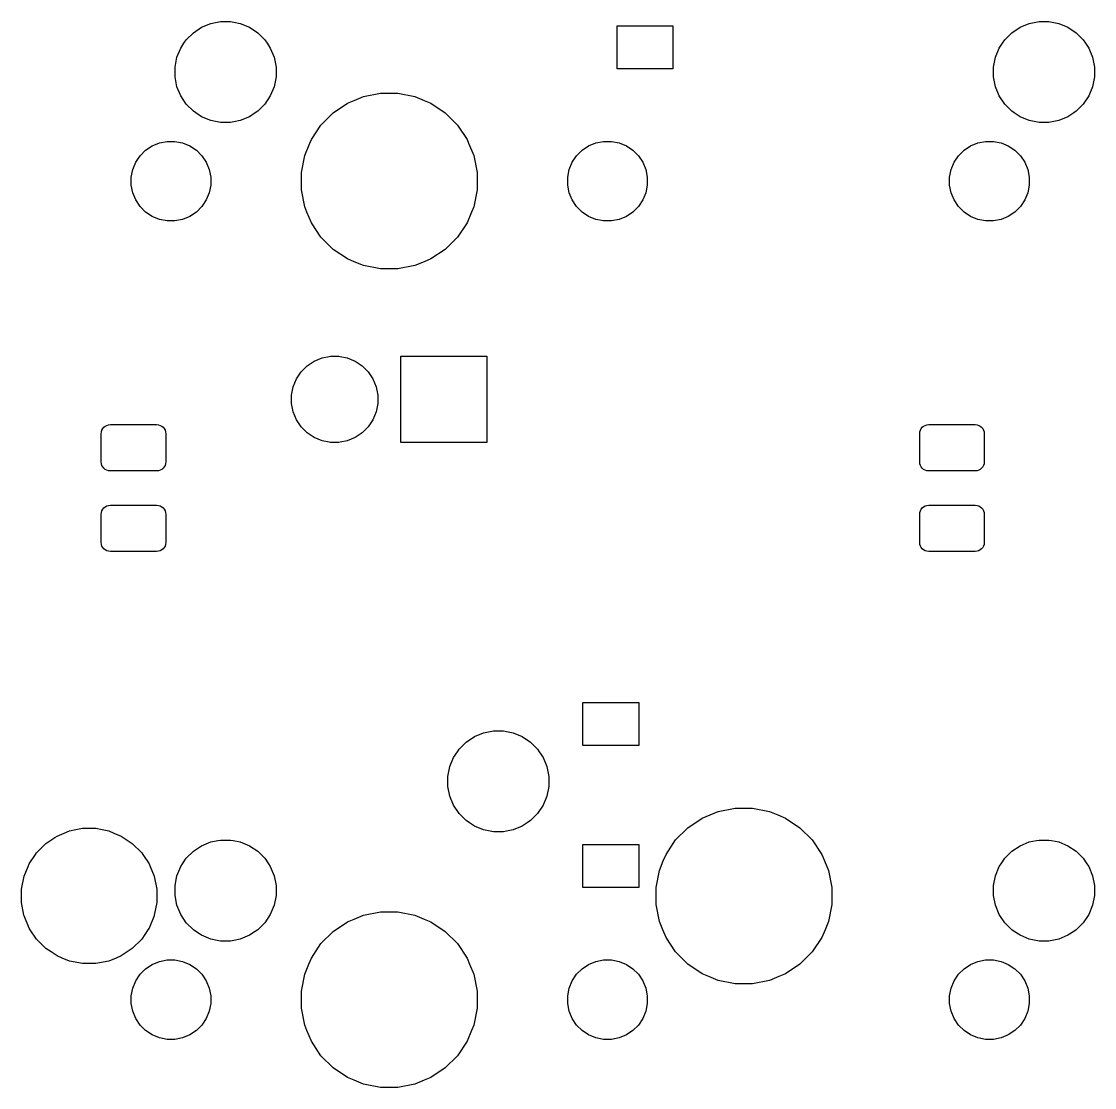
# Model space of a CAD drawing. Extents: x -9 to 373, y -109 to 9.
# Drawn here: x -8.56 to 16.42, y -44.91 to -20.1 of the extents above; entities that cross this region are included whole.
import ezdxf

# ---------------------------------------------------------------- set-up
doc = ezdxf.new("R2010")
doc.units = 0
doc.layers.add('BLACK', color=7, linetype='CONTINUOUS')

msp = doc.modelspace()

# ---------------------------------------------------------------- linework, layer by layer
at = {"layer": 'BLACK', "linetype": 'CONTINUOUS'}
for p, q in [((-4.55965, -20.359), (-4.36705, -20.2303)), ((-4.36705, -20.2303), (-4.15303, -20.1417)), ((-4.36705, -20.2303), (-4.36705, -20.2303)), ((-4.15303, -20.1417), (-4.00156, -20.1116)), ((-4.00156, -20.1116), (-3.92583, -20.0965)), ((-3.92583, -20.0965), (-3.69417, -20.0965)), ((-3.69417, -20.0965), (-3.61844, -20.1116)), ((-3.61844, -20.1116), (-3.46697, -20.1417)), ((-3.46697, -20.1417), (-3.25296, -20.2303)), ((-3.25296, -20.2303), (-3.25295, -20.2303)), ((-3.25295, -20.2303), (-3.06035, -20.359)), ((5.30213, -21.201), (5.30213, -20.199)), ((5.30213, -20.199), (6.60412, -20.199)), ((6.60412, -20.199), (6.60412, -21.201)), ((14.4903, -20.359), (14.683, -20.2303)), ((14.683, -20.2303), (14.897, -20.1417)), ((14.683, -20.2303), (14.683, -20.2303)), ((14.897, -20.1417), (15.0484, -20.1116)), ((15.0484, -20.1116), (15.1242, -20.0965)), ((15.1242, -20.0965), (15.3558, -20.0965)), ((15.3558, -20.0965), (15.4316, -20.1116)), ((15.4316, -20.1116), (15.583, -20.1417)), ((15.583, -20.1417), (15.797, -20.2303)), ((15.797, -20.2303), (15.797, -20.2303)), ((15.797, -20.2303), (15.9897, -20.359)), ((-4.72346, -20.5228), (-4.55965, -20.359)), ((-3.06035, -20.359), (-2.89654, -20.5228)), ((14.3265, -20.5228), (14.4903, -20.359)), ((15.9897, -20.359), (16.1535, -20.5228)), ((-4.94081, -20.9295), (-4.85216, -20.7155)), ((-4.85216, -20.7155), (-4.77787, -20.6043)), ((-4.77787, -20.6043), (-4.72346, -20.5228)), ((-2.89654, -20.5228), (-2.84213, -20.6043)), ((-2.84213, -20.6043), (-2.76784, -20.7155)), ((-2.76784, -20.7155), (-2.67919, -20.9295)), ((14.1092, -20.9295), (14.1978, -20.7155)), ((14.1978, -20.7155), (14.2721, -20.6043)), ((14.2721, -20.6043), (14.3265, -20.5228)), ((16.1535, -20.5228), (16.2079, -20.6043)), ((16.2079, -20.6043), (16.2822, -20.7155)), ((16.2822, -20.7155), (16.3708, -20.9295)), ((-4.986, -21.1567), (-4.94081, -20.9295)), ((-2.67919, -20.9295), (-2.634, -21.1567)), ((14.064, -21.1567), (14.1092, -20.9295)), ((16.3708, -20.9295), (16.416, -21.1567)), ((-4.986, -21.3883), (-4.986, -21.1567)), ((-2.634, -21.1567), (-2.634, -21.3883)), ((6.60412, -21.201), (5.30213, -21.201)), ((14.064, -21.3883), (14.064, -21.1567)), ((16.416, -21.1567), (16.416, -21.3883)), ((-4.94081, -21.6155), (-4.986, -21.3883)), ((-2.634, -21.3883), (-2.67919, -21.6155)), ((14.1092, -21.6155), (14.064, -21.3883)), ((16.416, -21.3883), (16.3708, -21.6155)), ((-4.85216, -21.8295), (-4.94081, -21.6155)), ((-2.67919, -21.6155), (-2.76784, -21.8295)), ((14.1978, -21.8295), (14.1092, -21.6155)), ((16.3708, -21.6155), (16.2822, -21.8295)), ((-4.72346, -22.0222), (-4.85216, -21.8295)), ((-4.85216, -21.8295), (-4.85216, -21.8295)), ((-2.76784, -21.8295), (-2.89654, -22.0222)), ((-2.76784, -21.8295), (-2.76784, -21.8295)), ((-0.96862, -22.0003), (-0.81447, -21.9365)), ((-0.81447, -21.9365), (-0.59647, -21.8462)), ((-0.59647, -21.8462), (-0.20141, -21.7676)), ((-0.20141, -21.7676), (0.20141, -21.7676)), ((0.20141, -21.7676), (0.59647, -21.8462)), ((0.59647, -21.8462), (0.81447, -21.9365)), ((0.81447, -21.9365), (0.96862, -22.0003)), ((14.3265, -22.0222), (14.1978, -21.8295)), ((14.1978, -21.8295), (14.1978, -21.8295)), ((16.2822, -21.8295), (16.1535, -22.0222)), ((16.2822, -21.8295), (16.2822, -21.8295)), ((-4.55965, -22.186), (-4.72346, -22.0222)), ((-4.50254, -22.2241), (-4.55965, -22.186)), ((-4.36705, -22.3147), (-4.50254, -22.2241)), ((-3.11746, -22.2241), (-3.25296, -22.3147)), ((-3.06035, -22.186), (-3.11746, -22.2241)), ((-2.89654, -22.0222), (-3.06035, -22.186)), ((-1.58838, -22.509), (-1.30355, -22.2241)), ((-1.30355, -22.2241), (-0.96862, -22.0003)), ((0.96862, -22.0003), (1.30355, -22.2241)), ((1.30355, -22.2241), (1.58838, -22.509)), ((14.4903, -22.186), (14.3265, -22.0222)), ((14.5475, -22.2241), (14.4903, -22.186)), ((14.683, -22.3147), (14.5475, -22.2241)), ((15.9325, -22.2241), (15.797, -22.3147)), ((15.9897, -22.186), (15.9325, -22.2241)), ((16.1535, -22.0222), (15.9897, -22.186)), ((-4.15303, -22.4033), (-4.36705, -22.3147)), ((-4.00156, -22.4334), (-4.15303, -22.4033)), ((-3.92583, -22.4485), (-4.00156, -22.4334)), ((-3.69417, -22.4485), (-3.92583, -22.4485)), ((-3.61844, -22.4334), (-3.69417, -22.4485)), ((-3.46697, -22.4033), (-3.61844, -22.4334)), ((-3.25296, -22.3147), (-3.46697, -22.4033)), ((14.897, -22.4033), (14.683, -22.3147)), ((15.0484, -22.4334), (14.897, -22.4033)), ((15.1242, -22.4485), (15.0484, -22.4334)), ((15.3558, -22.4485), (15.1242, -22.4485)), ((15.4316, -22.4334), (15.3558, -22.4485)), ((15.583, -22.4033), (15.4316, -22.4334)), ((15.797, -22.3147), (15.583, -22.4033)), ((-1.81217, -22.8439), (-1.58838, -22.509)), ((1.58838, -22.509), (1.81217, -22.8439)), ((-5.51863, -22.9919), (-5.3501, -22.9221)), ((-5.3501, -22.9221), (-5.1712, -22.8865)), ((-5.1712, -22.8865), (-4.9888, -22.8865)), ((-4.9888, -22.8865), (-4.8099, -22.9221)), ((-4.8099, -22.9221), (-4.64137, -22.9919)), ((-1.96632, -23.216), (-1.84743, -22.929)), ((-1.84743, -22.929), (-1.81217, -22.8439)), ((1.81217, -22.8439), (1.84743, -22.929)), ((1.84743, -22.929), (1.96632, -23.216)), ((4.64137, -22.9919), (4.8099, -22.9221)), ((4.8099, -22.9221), (4.9888, -22.8865)), ((4.9888, -22.8865), (5.1712, -22.8865)), ((5.1712, -22.8865), (5.3501, -22.9221)), ((5.3501, -22.9221), (5.51863, -22.9919)), ((13.5314, -22.9919), (13.6999, -22.9221)), ((13.6999, -22.9221), (13.8788, -22.8865)), ((13.8788, -22.8865), (14.0612, -22.8865)), ((14.0612, -22.8865), (14.2401, -22.9221)), ((14.2401, -22.9221), (14.4086, -22.9919)), ((-5.90061, -23.3739), (-5.79927, -23.2222)), ((-5.79927, -23.2222), (-5.67029, -23.0932)), ((-5.67029, -23.0932), (-5.51863, -22.9919)), ((-4.64137, -22.9919), (-4.48971, -23.0932)), ((-4.48971, -23.0932), (-4.36073, -23.2222)), ((-4.36073, -23.2222), (-4.25939, -23.3739)), ((-2.0449, -23.6111), (-1.96632, -23.216)), ((1.96632, -23.216), (2.0449, -23.6111)), ((4.25939, -23.3739), (4.36073, -23.2222)), ((4.36073, -23.2222), (4.48971, -23.0932)), ((4.48971, -23.0932), (4.64137, -22.9919)), ((5.51863, -22.9919), (5.67029, -23.0932)), ((5.67029, -23.0932), (5.79927, -23.2222)), ((5.79927, -23.2222), (5.90061, -23.3739)), ((13.1494, -23.3739), (13.2507, -23.2222)), ((13.2507, -23.2222), (13.3797, -23.0932)), ((13.3797, -23.0932), (13.5314, -22.9919)), ((14.4086, -22.9919), (14.5603, -23.0932)), ((14.5603, -23.0932), (14.6893, -23.2222)), ((14.6893, -23.2222), (14.7906, -23.3739)), ((-5.97042, -23.5424), (-5.90061, -23.3739)), ((-4.25939, -23.3739), (-4.18959, -23.5424)), ((4.18959, -23.5424), (4.25939, -23.3739)), ((5.90061, -23.3739), (5.97042, -23.5424)), ((13.0796, -23.5424), (13.1494, -23.3739)), ((14.7906, -23.3739), (14.8604, -23.5424)), ((-6.006, -23.7213), (-5.97042, -23.5424)), ((-6.006, -23.9037), (-6.006, -23.7213)), ((-4.18959, -23.5424), (-4.154, -23.7213)), ((-4.154, -23.7213), (-4.154, -23.9037)), ((-2.0449, -24.0139), (-2.0449, -23.6111)), ((2.0449, -23.6111), (2.0449, -24.0139)), ((4.154, -23.7213), (4.18959, -23.5424)), ((4.154, -23.9037), (4.154, -23.7213)), ((5.97042, -23.5424), (6.006, -23.7213)), ((6.006, -23.7213), (6.006, -23.9037)), ((13.044, -23.7213), (13.0796, -23.5424)), ((13.044, -23.9037), (13.044, -23.7213)), ((14.8604, -23.5424), (14.896, -23.7213)), ((14.896, -23.7213), (14.896, -23.9037)), ((-5.97042, -24.0826), (-6.006, -23.9037)), ((-4.154, -23.9037), (-4.18959, -24.0826)), ((4.18959, -24.0826), (4.154, -23.9037)), ((6.006, -23.9037), (5.97042, -24.0826)), ((13.0796, -24.0826), (13.044, -23.9037)), ((14.896, -23.9037), (14.8604, -24.0826)), ((-5.90061, -24.2511), (-5.97042, -24.0826)), ((-4.18959, -24.0826), (-4.25939, -24.2511)), ((-1.96632, -24.409), (-2.0449, -24.0139)), ((2.0449, -24.0139), (1.96632, -24.409)), ((4.25939, -24.2511), (4.18959, -24.0826)), ((5.97042, -24.0826), (5.90061, -24.2511)), ((13.1494, -24.2511), (13.0796, -24.0826)), ((14.8604, -24.0826), (14.7906, -24.2511)), ((-5.79927, -24.4028), (-5.90061, -24.2511)), ((-5.67029, -24.5318), (-5.79927, -24.4028)), ((-4.36073, -24.4028), (-4.48971, -24.5318)), ((-4.25939, -24.2511), (-4.36073, -24.4028)), ((-1.91545, -24.5318), (-1.96632, -24.409)), ((1.96632, -24.409), (1.91545, -24.5318)), ((4.36073, -24.4028), (4.25939, -24.2511)), ((4.48971, -24.5318), (4.36073, -24.4028)), ((5.79927, -24.4028), (5.67029, -24.5318)), ((5.90061, -24.2511), (5.79927, -24.4028)), ((13.2507, -24.4028), (13.1494, -24.2511)), ((13.3797, -24.5318), (13.2507, -24.4028)), ((14.6893, -24.4028), (14.5603, -24.5318)), ((14.7906, -24.2511), (14.6893, -24.4028)), ((-5.51863, -24.6331), (-5.67029, -24.5318)), ((-5.3501, -24.7029), (-5.51863, -24.6331)), ((-5.1712, -24.7385), (-5.3501, -24.7029)), ((-4.8099, -24.7029), (-4.9888, -24.7385)), ((-4.64137, -24.6331), (-4.8099, -24.7029)), ((-4.48971, -24.5318), (-4.64137, -24.6331)), ((-1.81217, -24.7811), (-1.91545, -24.5318)), ((1.91545, -24.5318), (1.81217, -24.7811)), ((4.64137, -24.6331), (4.48971, -24.5318)), ((4.8099, -24.7029), (4.64137, -24.6331)), ((4.9888, -24.7385), (4.8099, -24.7029)), ((5.3501, -24.7029), (5.1712, -24.7385)), ((5.51863, -24.6331), (5.3501, -24.7029)), ((5.67029, -24.5318), (5.51863, -24.6331)), ((13.5314, -24.6331), (13.3797, -24.5318)), ((13.6999, -24.7029), (13.5314, -24.6331)), ((13.8788, -24.7385), (13.6999, -24.7029)), ((14.2401, -24.7029), (14.0612, -24.7385)), ((14.4086, -24.6331), (14.2401, -24.7029)), ((14.5603, -24.5318), (14.4086, -24.6331)), ((-4.9888, -24.7385), (-5.1712, -24.7385)), ((-1.58838, -25.116), (-1.81217, -24.7811)), ((1.81217, -24.7811), (1.58838, -25.116)), ((5.1712, -24.7385), (4.9888, -24.7385)), ((14.0612, -24.7385), (13.8788, -24.7385)), ((-1.30355, -25.4009), (-1.58838, -25.116)), ((1.58838, -25.116), (1.30355, -25.4009)), ((-0.96862, -25.6247), (-1.30355, -25.4009)), ((1.30355, -25.4009), (0.96862, -25.6247)), ((-0.81447, -25.6885), (-0.96862, -25.6247)), ((-0.59647, -25.7788), (-0.81447, -25.6885)), ((0.81447, -25.6885), (0.59647, -25.7788)), ((0.96862, -25.6247), (0.81447, -25.6885)), ((-0.20141, -25.8574), (-0.59647, -25.7788)), ((0.20141, -25.8574), (-0.20141, -25.8574)), ((0.59647, -25.7788), (0.20141, -25.8574)), ((-1.74534, -28.0032), (-1.56271, -27.9276)), ((-1.56271, -27.9276), (-1.39643, -27.8945)), ((-1.39643, -27.8945), (-1.36884, -27.889)), ((-1.36884, -27.889), (-1.17116, -27.889)), ((-1.17116, -27.889), (-1.14358, -27.8945)), ((-1.14358, -27.8945), (-0.97729, -27.9276)), ((-0.97729, -27.9276), (-0.79466, -28.0032)), ((0.2665, -29.896), (0.2665, -27.889)), ((0.2665, -27.889), (2.2735, -27.889)), ((2.2735, -27.889), (2.2735, -29.896)), ((-2.04947, -28.2528), (-1.90969, -28.113)), ((-1.90969, -28.113), (-1.74534, -28.0032)), ((-0.79466, -28.0032), (-0.63031, -28.113)), ((-0.63031, -28.113), (-0.49053, -28.2528)), ((-2.23494, -28.5998), (-2.15929, -28.4172)), ((-2.15929, -28.4172), (-2.04947, -28.2528)), ((-0.49053, -28.2528), (-0.38071, -28.4172)), ((-0.38071, -28.4172), (-0.30506, -28.5998)), ((-2.2735, -28.7937), (-2.23494, -28.5998)), ((-0.30506, -28.5998), (-0.2665, -28.7937)), ((-2.2735, -28.9913), (-2.2735, -28.7937)), ((-0.2665, -28.7937), (-0.2665, -28.9913)), ((-2.23494, -29.1852), (-2.2735, -28.9913)), ((-2.15929, -29.3678), (-2.23494, -29.1852)), ((-0.30506, -29.1852), (-0.38071, -29.3678)), ((-0.2665, -28.9913), (-0.30506, -29.1852)), ((-2.04947, -29.5322), (-2.15929, -29.3678)), ((-0.38071, -29.3678), (-0.49053, -29.5322)), ((-6.70412, -29.6931), (-6.69956, -29.6468)), ((-6.70412, -30.3444), (-6.70412, -29.6931)), ((-6.69956, -29.6468), (-6.68783, -29.6081)), ((-6.68783, -29.6081), (-6.66878, -29.5725)), ((-6.66878, -29.5725), (-6.64314, -29.5412)), ((-6.64314, -29.5412), (-6.6119, -29.5156)), ((-6.6119, -29.5156), (-6.57626, -29.4965)), ((-6.57626, -29.4965), (-6.53759, -29.4848)), ((-6.53759, -29.4848), (-6.49124, -29.4802)), ((-6.49124, -29.4802), (-5.41501, -29.4802)), ((-5.41501, -29.4802), (-5.36866, -29.4848)), ((-5.36866, -29.4848), (-5.32999, -29.4965)), ((-5.32999, -29.4965), (-5.29435, -29.5156)), ((-5.29435, -29.5156), (-5.26311, -29.5412)), ((-5.26311, -29.5412), (-5.23747, -29.5725)), ((-5.23747, -29.5725), (-5.21842, -29.6081)), ((-5.21842, -29.6081), (-5.20669, -29.6468)), ((-5.20669, -29.6468), (-5.20212, -29.6931)), ((-5.20212, -29.6931), (-5.20212, -30.3444)), ((-1.90969, -29.672), (-2.04947, -29.5322)), ((-1.74534, -29.7818), (-1.90969, -29.672)), ((-0.63031, -29.672), (-0.79466, -29.7818)), ((-0.49053, -29.5322), (-0.63031, -29.672)), ((12.3459, -29.6931), (12.3504, -29.6468)), ((12.3459, -30.3444), (12.3459, -29.6931)), ((12.3504, -29.6468), (12.3622, -29.6081)), ((12.3622, -29.6081), (12.3812, -29.5725)), ((12.3812, -29.5725), (12.4069, -29.5412)), ((12.4069, -29.5412), (12.4381, -29.5156)), ((12.4381, -29.5156), (12.4737, -29.4965)), ((12.4737, -29.4965), (12.5124, -29.4848)), ((12.5124, -29.4848), (12.5588, -29.4802)), ((12.5588, -29.4802), (13.635, -29.4802)), ((13.635, -29.4802), (13.6813, -29.4848)), ((13.6813, -29.4848), (13.72, -29.4965)), ((13.72, -29.4965), (13.7557, -29.5156)), ((13.7557, -29.5156), (13.7869, -29.5412)), ((13.7869, -29.5412), (13.8125, -29.5725)), ((13.8125, -29.5725), (13.8316, -29.6081)), ((13.8316, -29.6081), (13.8433, -29.6468)), ((13.8433, -29.6468), (13.8479, -29.6931)), ((13.8479, -29.6931), (13.8479, -30.3444)), ((-1.56271, -29.8574), (-1.74534, -29.7818)), ((-1.39643, -29.8905), (-1.56271, -29.8574)), ((-1.36884, -29.896), (-1.39643, -29.8905)), ((-1.17116, -29.896), (-1.36884, -29.896)), ((-1.14358, -29.8905), (-1.17116, -29.896)), ((-0.97729, -29.8574), (-1.14358, -29.8905)), ((-0.79466, -29.7818), (-0.97729, -29.8574)), ((2.2735, -29.896), (0.2665, -29.896)), ((-6.69956, -30.3907), (-6.70412, -30.3444)), ((-6.68783, -30.4294), (-6.69956, -30.3907)), ((-6.66878, -30.465), (-6.68783, -30.4294)), ((-6.64314, -30.4963), (-6.66878, -30.465)), ((-5.23747, -30.465), (-5.26311, -30.4963)), ((-5.21842, -30.4294), (-5.23747, -30.465)), ((-5.20669, -30.3907), (-5.21842, -30.4294)), ((-5.20212, -30.3444), (-5.20669, -30.3907)), ((12.3504, -30.3907), (12.3459, -30.3444)), ((12.3622, -30.4294), (12.3504, -30.3907)), ((12.3812, -30.465), (12.3622, -30.4294)), ((12.4069, -30.4963), (12.3812, -30.465)), ((13.8125, -30.465), (13.7869, -30.4963)), ((13.8316, -30.4294), (13.8125, -30.465)), ((13.8433, -30.3907), (13.8316, -30.4294)), ((13.8479, -30.3444), (13.8433, -30.3907)), ((-6.6119, -30.5219), (-6.64314, -30.4963)), ((-6.57626, -30.541), (-6.6119, -30.5219)), ((-6.53759, -30.5527), (-6.57626, -30.541)), ((-6.49124, -30.5572), (-6.53759, -30.5527)), ((-5.41501, -30.5572), (-6.49124, -30.5572)), ((-5.36866, -30.5527), (-5.41501, -30.5572)), ((-5.32999, -30.541), (-5.36866, -30.5527)), ((-5.29435, -30.5219), (-5.32999, -30.541)), ((-5.26311, -30.4963), (-5.29435, -30.5219)), ((12.4381, -30.5219), (12.4069, -30.4963)), ((12.4737, -30.541), (12.4381, -30.5219)), ((12.5124, -30.5527), (12.4737, -30.541)), ((12.5588, -30.5572), (12.5124, -30.5527)), ((13.635, -30.5572), (12.5588, -30.5572)), ((13.6813, -30.5527), (13.635, -30.5572)), ((13.72, -30.541), (13.6813, -30.5527)), ((13.7557, -30.5219), (13.72, -30.541)), ((13.7869, -30.4963), (13.7557, -30.5219)), ((-6.68783, -31.4831), (-6.66878, -31.4475)), ((-6.66878, -31.4475), (-6.64314, -31.4162)), ((-6.64314, -31.4162), (-6.6119, -31.3906)), ((-6.6119, -31.3906), (-6.57626, -31.3715)), ((-6.57626, -31.3715), (-6.53759, -31.3598)), ((-6.53759, -31.3598), (-6.49124, -31.3552)), ((-6.49124, -31.3552), (-5.41501, -31.3552)), ((-5.41501, -31.3552), (-5.36866, -31.3598)), ((-5.36866, -31.3598), (-5.32999, -31.3715)), ((-5.32999, -31.3715), (-5.29435, -31.3906)), ((-5.29435, -31.3906), (-5.26311, -31.4162)), ((-5.26311, -31.4162), (-5.23747, -31.4475)), ((-5.23747, -31.4475), (-5.21842, -31.4831)), ((12.3622, -31.4831), (12.3812, -31.4475)), ((12.3812, -31.4475), (12.4069, -31.4162)), ((12.4069, -31.4162), (12.4381, -31.3906)), ((12.4381, -31.3906), (12.4737, -31.3715)), ((12.4737, -31.3715), (12.5124, -31.3598)), ((12.5124, -31.3598), (12.5588, -31.3552)), ((12.5588, -31.3552), (13.635, -31.3552)), ((13.635, -31.3552), (13.6813, -31.3598)), ((13.6813, -31.3598), (13.72, -31.3715)), ((13.72, -31.3715), (13.7557, -31.3906)), ((13.7557, -31.3906), (13.7869, -31.4162)), ((13.7869, -31.4162), (13.8125, -31.4475)), ((13.8125, -31.4475), (13.8316, -31.4831)), ((-6.70412, -31.5681), (-6.69956, -31.5218)), ((-6.70412, -32.2194), (-6.70412, -31.5681)), ((-6.69956, -31.5218), (-6.68783, -31.4831)), ((-5.21842, -31.4831), (-5.20669, -31.5218)), ((-5.20669, -31.5218), (-5.20212, -31.5681)), ((-5.20212, -31.5681), (-5.20212, -32.2194)), ((12.3459, -31.5681), (12.3504, -31.5218)), ((12.3459, -32.2194), (12.3459, -31.5681)), ((12.3504, -31.5218), (12.3622, -31.4831)), ((13.8316, -31.4831), (13.8433, -31.5218)), ((13.8433, -31.5218), (13.8479, -31.5681)), ((13.8479, -31.5681), (13.8479, -32.2194)), ((-6.69956, -32.2657), (-6.70412, -32.2194)), ((-6.68783, -32.3044), (-6.69956, -32.2657)), ((-6.66878, -32.34), (-6.68783, -32.3044)), ((-6.64314, -32.3713), (-6.66878, -32.34)), ((-6.6119, -32.3969), (-6.64314, -32.3713)), ((-6.57626, -32.416), (-6.6119, -32.3969)), ((-6.53759, -32.4277), (-6.57626, -32.416)), ((-6.49124, -32.4322), (-6.53759, -32.4277)), ((-5.41501, -32.4322), (-6.49124, -32.4322)), ((-5.36866, -32.4277), (-5.41501, -32.4322)), ((-5.32999, -32.416), (-5.36866, -32.4277)), ((-5.29435, -32.3969), (-5.32999, -32.416)), ((-5.26311, -32.3713), (-5.29435, -32.3969)), ((-5.23747, -32.34), (-5.26311, -32.3713)), ((-5.21842, -32.3044), (-5.23747, -32.34)), ((-5.20669, -32.2657), (-5.21842, -32.3044)), ((-5.20212, -32.2194), (-5.20669, -32.2657)), ((12.3504, -32.2657), (12.3459, -32.2194)), ((12.3622, -32.3044), (12.3504, -32.2657)), ((12.3812, -32.34), (12.3622, -32.3044)), ((12.4069, -32.3713), (12.3812, -32.34)), ((12.4381, -32.3969), (12.4069, -32.3713)), ((12.4737, -32.416), (12.4381, -32.3969)), ((12.5124, -32.4277), (12.4737, -32.416)), ((12.5588, -32.4322), (12.5124, -32.4277)), ((13.635, -32.4322), (12.5588, -32.4322)), ((13.6813, -32.4277), (13.635, -32.4322)), ((13.72, -32.416), (13.6813, -32.4277)), ((13.7557, -32.3969), (13.72, -32.416)), ((13.7869, -32.3713), (13.7557, -32.3969)), ((13.8125, -32.34), (13.7869, -32.3713)), ((13.8316, -32.3044), (13.8125, -32.34)), ((13.8433, -32.2657), (13.8316, -32.3044)), ((13.8479, -32.2194), (13.8433, -32.2657)), ((4.50838, -36.951), (4.50838, -35.949)), ((4.50838, -35.949), (5.81037, -35.949)), ((5.81037, -35.949), (5.81037, -36.951)), ((1.98295, -36.7403), (2.19697, -36.6517)), ((2.19697, -36.6517), (2.34844, -36.6216)), ((2.34844, -36.6216), (2.42417, -36.6065)), ((2.42417, -36.6065), (2.65583, -36.6065)), ((2.65583, -36.6065), (2.73156, -36.6216)), ((2.73156, -36.6216), (2.88303, -36.6517)), ((2.88303, -36.6517), (3.09705, -36.7403)), ((1.62654, -37.0328), (1.79035, -36.869)), ((1.79035, -36.869), (1.98295, -36.7403)), ((1.98295, -36.7403), (1.98295, -36.7403)), ((3.09705, -36.7403), (3.09705, -36.7403)), ((3.09705, -36.7403), (3.28965, -36.869)), ((3.28965, -36.869), (3.45346, -37.0328)), ((5.81037, -36.951), (4.50838, -36.951)), ((1.49784, -37.2255), (1.58752, -37.0912)), ((1.58752, -37.0912), (1.62654, -37.0328)), ((3.45346, -37.0328), (3.49248, -37.0912)), ((3.49248, -37.0912), (3.58216, -37.2255)), ((1.364, -37.6667), (1.40919, -37.4395)), ((1.40919, -37.4395), (1.49784, -37.2255)), ((3.58216, -37.2255), (3.67081, -37.4395)), ((3.67081, -37.4395), (3.716, -37.6667)), ((1.364, -37.8983), (1.364, -37.6667)), ((3.716, -37.6667), (3.716, -37.8983)), ((1.40919, -38.1255), (1.364, -37.8983)), ((3.716, -37.8983), (3.67081, -38.1255)), ((1.49784, -38.3395), (1.40919, -38.1255)), ((3.67081, -38.1255), (3.58216, -38.3395)), ((1.62654, -38.5322), (1.49784, -38.3395)), ((1.49784, -38.3395), (1.49784, -38.3395)), ((3.58216, -38.3395), (3.45346, -38.5322)), ((3.58216, -38.3395), (3.58216, -38.3395)), ((7.65853, -38.4832), (8.05359, -38.4046)), ((8.05359, -38.4046), (8.45641, -38.4046)), ((8.45641, -38.4046), (8.85147, -38.4832)), ((1.79035, -38.696), (1.62654, -38.5322)), ((1.86739, -38.7474), (1.79035, -38.696)), ((3.28965, -38.696), (3.21261, -38.7474)), ((3.45346, -38.5322), (3.28965, -38.696)), ((6.95145, -38.8611), (7.28638, -38.6373)), ((7.28638, -38.6373), (7.46832, -38.562)), ((7.46832, -38.562), (7.65853, -38.4832)), ((8.85147, -38.4832), (9.04168, -38.562)), ((9.04168, -38.562), (9.22362, -38.6373)), ((9.22362, -38.6373), (9.55855, -38.8611)), ((-7.56314, -38.9842), (-7.44441, -38.935)), ((-7.44441, -38.935), (-7.29227, -38.9048)), ((-7.29227, -38.9048), (-7.14012, -38.8745)), ((-7.14012, -38.8745), (-6.82987, -38.8745)), ((-6.82987, -38.8745), (-6.67773, -38.9048)), ((-6.67773, -38.9048), (-6.52559, -38.935)), ((-6.52559, -38.935), (-6.40686, -38.9842)), ((1.98295, -38.8247), (1.86739, -38.7474)), ((2.19697, -38.9133), (1.98295, -38.8247)), ((2.34844, -38.9434), (2.19697, -38.9133)), ((2.42417, -38.9585), (2.34844, -38.9434)), ((2.65583, -38.9585), (2.42417, -38.9585)), ((2.73156, -38.9434), (2.65583, -38.9585)), ((2.88303, -38.9133), (2.73156, -38.9434)), ((3.09705, -38.8247), (2.88303, -38.9133)), ((3.21261, -38.7474), (3.09705, -38.8247)), ((6.66662, -39.146), (6.95145, -38.8611)), ((9.55855, -38.8611), (9.84338, -39.146)), ((-7.989, -39.2261), (-7.78065, -39.0869)), ((-7.78065, -39.0869), (-7.73104, -39.0538)), ((-7.73104, -39.0538), (-7.56314, -38.9842)), ((-6.40686, -38.9842), (-6.23896, -39.0538)), ((-6.23896, -39.0538), (-6.18935, -39.0869)), ((-6.18935, -39.0869), (-5.981, -39.2261)), ((-4.36705, -39.2803), (-4.15303, -39.1917)), ((-4.15303, -39.1917), (-3.98681, -39.1586)), ((-3.98681, -39.1586), (-3.92583, -39.1465)), ((-3.92583, -39.1465), (-3.69417, -39.1465)), ((-3.69417, -39.1465), (-3.63319, -39.1586)), ((-3.63319, -39.1586), (-3.46697, -39.1917)), ((-3.46697, -39.1917), (-3.25296, -39.2803)), ((6.44283, -39.4809), (6.66662, -39.146)), ((9.84338, -39.146), (10.0672, -39.4809)), ((14.683, -39.2803), (14.897, -39.1917)), ((14.897, -39.1917), (15.0632, -39.1586)), ((15.0632, -39.1586), (15.1242, -39.1465)), ((15.1242, -39.1465), (15.3558, -39.1465)), ((15.3558, -39.1465), (15.4168, -39.1586)), ((15.4168, -39.1586), (15.583, -39.1917)), ((15.583, -39.1917), (15.797, -39.2803)), ((-8.23202, -39.4809), (-8.20838, -39.4455)), ((-8.20838, -39.4455), (-7.989, -39.2261)), ((-5.981, -39.2261), (-5.76162, -39.4455)), ((-5.76162, -39.4455), (-5.73798, -39.4809)), ((-4.72346, -39.5728), (-4.55965, -39.409)), ((-4.55965, -39.409), (-4.36705, -39.2803)), ((-4.36705, -39.2803), (-4.36705, -39.2803)), ((-3.25296, -39.2803), (-3.25295, -39.2803)), ((-3.25295, -39.2803), (-3.06035, -39.409)), ((-3.06035, -39.409), (-2.89654, -39.5728)), ((4.50838, -40.251), (4.50838, -39.249)), ((4.50838, -39.249), (5.81037, -39.249)), ((5.81037, -39.249), (5.81037, -40.251)), ((14.3265, -39.5728), (14.4903, -39.409)), ((14.4903, -39.409), (14.683, -39.2803)), ((14.683, -39.2803), (14.683, -39.2803)), ((15.797, -39.2803), (15.797, -39.2803)), ((15.797, -39.2803), (15.9897, -39.409)), ((15.9897, -39.409), (16.1535, -39.5728)), ((-8.40643, -39.7655), (-8.38075, -39.7035)), ((-8.38075, -39.7035), (-8.23202, -39.4809)), ((-5.73798, -39.4809), (-5.58925, -39.7035)), ((-5.58925, -39.7035), (-5.56357, -39.7655)), ((-4.85216, -39.7655), (-4.80926, -39.7013)), ((-4.80926, -39.7013), (-4.72346, -39.5728)), ((-2.89654, -39.5728), (-2.81074, -39.7013)), ((-2.81074, -39.7013), (-2.76784, -39.7655)), ((6.28868, -39.853), (6.37898, -39.635)), ((6.37898, -39.635), (6.44283, -39.4809)), ((10.0672, -39.4809), (10.131, -39.635)), ((10.131, -39.635), (10.2213, -39.853)), ((14.1978, -39.7655), (14.2407, -39.7013)), ((14.2407, -39.7013), (14.3265, -39.5728)), ((16.1535, -39.5728), (16.2393, -39.7013)), ((16.2393, -39.7013), (16.2822, -39.7655)), ((-8.49947, -39.9901), (-8.40643, -39.7655)), ((-5.56357, -39.7655), (-5.47053, -39.9901)), ((-4.94081, -39.9795), (-4.85216, -39.7655)), ((-2.76784, -39.7655), (-2.67919, -39.9795)), ((6.2101, -40.2481), (6.28868, -39.853)), ((10.2213, -39.853), (10.2999, -40.2481)), ((14.1092, -39.9795), (14.1978, -39.7655)), ((16.2822, -39.7655), (16.3708, -39.9795)), ((-8.56, -40.2944), (-8.49947, -39.9901)), ((-5.47053, -39.9901), (-5.41, -40.2944)), ((-4.986, -40.2067), (-4.94081, -39.9795)), ((-4.986, -40.4383), (-4.986, -40.2067)), ((-2.67919, -39.9795), (-2.634, -40.2067)), ((-2.634, -40.2067), (-2.634, -40.4383)), ((14.064, -40.2067), (14.1092, -39.9795)), ((14.064, -40.4383), (14.064, -40.2067)), ((16.3708, -39.9795), (16.416, -40.2067)), ((16.416, -40.2067), (16.416, -40.4383)), ((-8.56, -40.6046), (-8.56, -40.2944)), ((-5.41, -40.2944), (-5.41, -40.6046)), ((-4.94081, -40.6655), (-4.986, -40.4383)), ((-2.634, -40.4383), (-2.67919, -40.6655)), ((5.81037, -40.251), (4.50838, -40.251)), ((6.2101, -40.6509), (6.2101, -40.2481)), ((10.2999, -40.2481), (10.2999, -40.6509)), ((14.1092, -40.6655), (14.064, -40.4383)), ((16.416, -40.4383), (16.3708, -40.6655)), ((-8.50201, -40.8962), (-8.56, -40.6046)), ((-5.41, -40.6046), (-5.46799, -40.8962)), ((-4.85216, -40.8795), (-4.94081, -40.6655)), ((-2.67919, -40.6655), (-2.76784, -40.8795)), ((6.28868, -41.046), (6.2101, -40.6509)), ((10.2999, -40.6509), (10.2213, -41.046)), ((14.1978, -40.8795), (14.1092, -40.6655)), ((16.3708, -40.6655), (16.2822, -40.8795)), ((-8.49947, -40.9089), (-8.50201, -40.8962)), ((-8.38075, -41.1955), (-8.49947, -40.9089)), ((-5.47053, -40.9089), (-5.58925, -41.1955)), ((-5.46799, -40.8962), (-5.47053, -40.9089)), ((-4.72346, -41.0722), (-4.85216, -40.8795)), ((-4.85216, -40.8795), (-4.85216, -40.8795)), ((-2.76784, -40.8795), (-2.89654, -41.0722)), ((-2.76784, -40.8795), (-2.76784, -40.8795)), ((-0.81447, -40.9865), (-0.59647, -40.8962)), ((-0.59647, -40.8962), (-0.20141, -40.8176)), ((-0.20141, -40.8176), (0.20141, -40.8176)), ((0.20141, -40.8176), (0.59647, -40.8962)), ((0.59647, -40.8962), (0.81447, -40.9865)), ((14.3265, -41.0722), (14.1978, -40.8795)), ((14.1978, -40.8795), (14.1978, -40.8795)), ((16.2822, -40.8795), (16.1535, -41.0722)), ((16.2822, -40.8795), (16.2822, -40.8795)), ((-8.35374, -41.236), (-8.38075, -41.1955)), ((-5.58925, -41.1955), (-5.61626, -41.236)), ((-4.55965, -41.236), (-4.72346, -41.0722)), ((-2.89654, -41.0722), (-3.06035, -41.236)), ((-1.30355, -41.2741), (-0.96862, -41.0503)), ((-0.96862, -41.0503), (-0.81447, -40.9865)), ((0.81447, -40.9865), (0.96862, -41.0503)), ((0.96862, -41.0503), (1.30355, -41.2741)), ((6.36738, -41.236), (6.28868, -41.046)), ((10.2213, -41.046), (10.1426, -41.236)), ((14.4903, -41.236), (14.3265, -41.0722)), ((16.1535, -41.0722), (15.9897, -41.236)), ((-8.20838, -41.4535), (-8.35374, -41.236)), ((-7.989, -41.6729), (-8.20838, -41.4535)), ((-5.76162, -41.4535), (-5.981, -41.6729)), ((-5.61626, -41.236), (-5.76162, -41.4535)), ((-4.50254, -41.2741), (-4.55965, -41.236)), ((-4.36705, -41.3647), (-4.50254, -41.2741)), ((-4.15303, -41.4533), (-4.36705, -41.3647)), ((-4.00156, -41.4834), (-4.15303, -41.4533)), ((-3.46697, -41.4533), (-3.61844, -41.4834)), ((-3.25296, -41.3647), (-3.46697, -41.4533)), ((-3.11746, -41.2741), (-3.25296, -41.3647)), ((-3.06035, -41.236), (-3.11746, -41.2741)), ((-1.58838, -41.559), (-1.30355, -41.2741)), ((1.30355, -41.2741), (1.58838, -41.559)), ((6.44283, -41.4181), (6.36738, -41.236)), ((6.66662, -41.753), (6.44283, -41.4181)), ((10.0672, -41.4181), (9.84338, -41.753)), ((10.1426, -41.236), (10.0672, -41.4181)), ((14.5475, -41.2741), (14.4903, -41.236)), ((14.683, -41.3647), (14.5475, -41.2741)), ((14.897, -41.4533), (14.683, -41.3647)), ((15.0484, -41.4834), (14.897, -41.4533)), ((15.583, -41.4533), (15.4316, -41.4834)), ((15.797, -41.3647), (15.583, -41.4533)), ((15.9325, -41.2741), (15.797, -41.3647)), ((15.9897, -41.236), (15.9325, -41.2741)), ((-7.86903, -41.753), (-7.989, -41.6729)), ((-5.981, -41.6729), (-6.10097, -41.753)), ((-3.92583, -41.4985), (-4.00156, -41.4834)), ((-3.69417, -41.4985), (-3.92583, -41.4985)), ((-3.61844, -41.4834), (-3.69417, -41.4985)), ((-1.81217, -41.8939), (-1.58838, -41.559)), ((1.58838, -41.559), (1.81217, -41.8939)), ((15.1242, -41.4985), (15.0484, -41.4834)), ((15.3558, -41.4985), (15.1242, -41.4985)), ((15.4316, -41.4834), (15.3558, -41.4985)), ((-7.73104, -41.8452), (-7.86903, -41.753)), ((-7.61364, -41.8939), (-7.73104, -41.8452)), ((-7.44441, -41.964), (-7.61364, -41.8939)), ((-6.35636, -41.8939), (-6.52559, -41.964)), ((-6.23896, -41.8452), (-6.35636, -41.8939)), ((-6.10097, -41.753), (-6.23896, -41.8452)), ((-5.3501, -41.9721), (-5.1712, -41.9365)), ((-5.1712, -41.9365), (-4.9888, -41.9365)), ((-4.9888, -41.9365), (-4.8099, -41.9721)), ((-1.87181, -42.0379), (-1.81217, -41.8939)), ((1.81217, -41.8939), (1.87181, -42.0379)), ((4.8099, -41.9721), (4.9888, -41.9365)), ((4.9888, -41.9365), (5.1712, -41.9365)), ((5.1712, -41.9365), (5.3501, -41.9721)), ((6.95145, -42.0379), (6.66662, -41.753)), ((9.84338, -41.753), (9.55855, -42.0379)), ((13.6999, -41.9721), (13.8788, -41.9365)), ((13.8788, -41.9365), (14.0612, -41.9365)), ((14.0612, -41.9365), (14.2401, -41.9721)), ((-7.14012, -42.0245), (-7.44441, -41.964)), ((-6.82987, -42.0245), (-7.14012, -42.0245)), ((-6.52559, -41.964), (-6.82987, -42.0245)), ((-5.79927, -42.2722), (-5.67029, -42.1432)), ((-5.67029, -42.1432), (-5.51863, -42.0419)), ((-5.51863, -42.0419), (-5.3501, -41.9721)), ((-4.8099, -41.9721), (-4.64137, -42.0419)), ((-4.64137, -42.0419), (-4.48971, -42.1432)), ((-4.48971, -42.1432), (-4.36073, -42.2722)), ((-1.96632, -42.266), (-1.87181, -42.0379)), ((1.87181, -42.0379), (1.96632, -42.266)), ((4.36073, -42.2722), (4.48971, -42.1432)), ((4.48971, -42.1432), (4.64137, -42.0419)), ((4.64137, -42.0419), (4.8099, -41.9721)), ((5.3501, -41.9721), (5.51863, -42.0419)), ((5.51863, -42.0419), (5.67029, -42.1432)), ((5.67029, -42.1432), (5.79927, -42.2722)), ((7.28638, -42.2617), (6.95145, -42.0379)), ((9.55855, -42.0379), (9.22362, -42.2617)), ((13.2507, -42.2722), (13.3797, -42.1432)), ((13.3797, -42.1432), (13.5314, -42.0419)), ((13.5314, -42.0419), (13.6999, -41.9721)), ((14.2401, -41.9721), (14.4086, -42.0419)), ((14.4086, -42.0419), (14.5603, -42.1432)), ((14.5603, -42.1432), (14.6893, -42.2722)), ((-5.97042, -42.5924), (-5.90061, -42.4239)), ((-5.90061, -42.4239), (-5.79927, -42.2722)), ((-4.36073, -42.2722), (-4.25939, -42.4239)), ((-4.25939, -42.4239), (-4.18959, -42.5924)), ((-2.0449, -42.6611), (-1.96632, -42.266)), ((1.96632, -42.266), (2.0449, -42.6611)), ((4.18959, -42.5924), (4.25939, -42.4239)), ((4.25939, -42.4239), (4.36073, -42.2722)), ((5.79927, -42.2722), (5.90061, -42.4239)), ((5.90061, -42.4239), (5.97042, -42.5924)), ((7.44053, -42.3255), (7.28638, -42.2617)), ((7.65853, -42.4158), (7.44053, -42.3255)), ((8.05359, -42.4944), (7.65853, -42.4158)), ((8.85147, -42.4158), (8.45641, -42.4944)), ((9.06947, -42.3255), (8.85147, -42.4158)), ((9.22362, -42.2617), (9.06947, -42.3255)), ((13.0796, -42.5924), (13.1494, -42.4239)), ((13.1494, -42.4239), (13.2507, -42.2722)), ((14.6893, -42.2722), (14.7906, -42.4239)), ((14.7906, -42.4239), (14.8604, -42.5924)), ((-6.006, -42.7713), (-5.97042, -42.5924)), ((-4.18959, -42.5924), (-4.154, -42.7713)), ((-2.0449, -43.0639), (-2.0449, -42.6611)), ((2.0449, -42.6611), (2.0449, -43.0639)), ((4.154, -42.7713), (4.18959, -42.5924)), ((5.97042, -42.5924), (6.006, -42.7713)), ((8.45641, -42.4944), (8.05359, -42.4944)), ((13.044, -42.7713), (13.0796, -42.5924)), ((14.8604, -42.5924), (14.896, -42.7713)), ((-6.006, -42.9537), (-6.006, -42.7713)), ((-5.97042, -43.1326), (-6.006, -42.9537)), ((-4.154, -42.9537), (-4.18959, -43.1326)), ((-4.154, -42.7713), (-4.154, -42.9537)), ((4.154, -42.9537), (4.154, -42.7713)), ((4.18959, -43.1326), (4.154, -42.9537)), ((6.006, -42.9537), (5.97042, -43.1326)), ((6.006, -42.7713), (6.006, -42.9537)), ((13.044, -42.9537), (13.044, -42.7713)), ((13.0796, -43.1326), (13.044, -42.9537)), ((14.896, -42.9537), (14.8604, -43.1326)), ((14.896, -42.7713), (14.896, -42.9537)), ((-5.90061, -43.3011), (-5.97042, -43.1326)), ((-4.18959, -43.1326), (-4.25939, -43.3011)), ((-1.96632, -43.459), (-2.0449, -43.0639)), ((2.0449, -43.0639), (1.96632, -43.459)), ((4.25939, -43.3011), (4.18959, -43.1326)), ((5.97042, -43.1326), (5.90061, -43.3011)), ((13.1494, -43.3011), (13.0796, -43.1326)), ((14.8604, -43.1326), (14.7906, -43.3011)), ((-5.79927, -43.4528), (-5.90061, -43.3011)), ((-5.67029, -43.5818), (-5.79927, -43.4528)), ((-4.36073, -43.4528), (-4.48971, -43.5818)), ((-4.25939, -43.3011), (-4.36073, -43.4528)), ((4.36073, -43.4528), (4.25939, -43.3011)), ((4.48971, -43.5818), (4.36073, -43.4528)), ((5.79927, -43.4528), (5.67029, -43.5818)), ((5.90061, -43.3011), (5.79927, -43.4528)), ((13.2507, -43.4528), (13.1494, -43.3011)), ((13.3797, -43.5818), (13.2507, -43.4528)), ((14.6893, -43.4528), (14.5603, -43.5818)), ((14.7906, -43.3011), (14.6893, -43.4528)), ((-5.51863, -43.6831), (-5.67029, -43.5818)), ((-5.3501, -43.7529), (-5.51863, -43.6831)), ((-4.64137, -43.6831), (-4.8099, -43.7529)), ((-4.48971, -43.5818), (-4.64137, -43.6831)), ((-1.91545, -43.5818), (-1.96632, -43.459)), ((-1.81217, -43.8311), (-1.91545, -43.5818)), ((1.91545, -43.5818), (1.81217, -43.8311)), ((1.96632, -43.459), (1.91545, -43.5818)), ((4.64137, -43.6831), (4.48971, -43.5818)), ((4.8099, -43.7529), (4.64137, -43.6831)), ((5.51863, -43.6831), (5.3501, -43.7529)), ((5.67029, -43.5818), (5.51863, -43.6831)), ((13.5314, -43.6831), (13.3797, -43.5818)), ((13.6999, -43.7529), (13.5314, -43.6831)), ((14.4086, -43.6831), (14.2401, -43.7529)), ((14.5603, -43.5818), (14.4086, -43.6831)), ((-5.1712, -43.7885), (-5.3501, -43.7529)), ((-4.9888, -43.7885), (-5.1712, -43.7885)), ((-4.8099, -43.7529), (-4.9888, -43.7885)), ((-1.58838, -44.166), (-1.81217, -43.8311)), ((1.81217, -43.8311), (1.58838, -44.166)), ((4.9888, -43.7885), (4.8099, -43.7529)), ((5.1712, -43.7885), (4.9888, -43.7885)), ((5.3501, -43.7529), (5.1712, -43.7885)), ((13.8788, -43.7885), (13.6999, -43.7529)), ((14.0612, -43.7885), (13.8788, -43.7885)), ((14.2401, -43.7529), (14.0612, -43.7885)), ((-1.30355, -44.4509), (-1.58838, -44.166)), ((1.58838, -44.166), (1.30355, -44.4509)), ((-0.96862, -44.6747), (-1.30355, -44.4509)), ((1.30355, -44.4509), (0.96862, -44.6747)), ((-0.81447, -44.7385), (-0.96862, -44.6747)), ((0.96862, -44.6747), (0.81447, -44.7385)), ((-0.59647, -44.8288), (-0.81447, -44.7385)), ((-0.20141, -44.9074), (-0.59647, -44.8288)), ((0.20141, -44.9074), (-0.20141, -44.9074)), ((0.59647, -44.8288), (0.20141, -44.9074)), ((0.81447, -44.7385), (0.59647, -44.8288))]:
    msp.add_line(p, q, dxfattribs=at)

doc.saveas('drawing.dxf')
